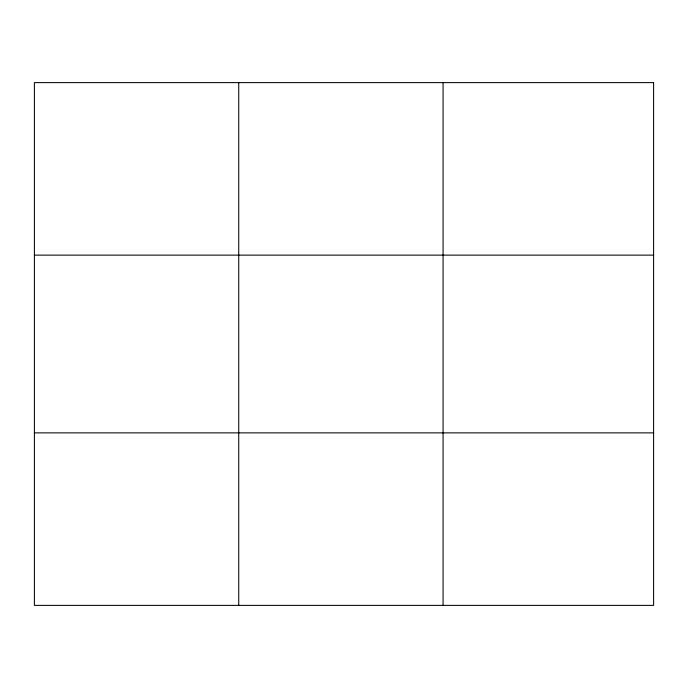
<?xml version="1.0" encoding="UTF-8"?>
<svg xmlns="http://www.w3.org/2000/svg" width="688" height="688" viewBox="0 0 688 688"><rect width="100%" height="100%" fill="white"/><g stroke="black" fill="none" stroke-linecap="round" stroke-linejoin="round"><path stroke-width="1.03" d="M238.736 605.38L238.736 82.62M443.072 605.38L443.072 82.62M34.4 255.128L653.6 255.128M34.4 432.872L653.6 432.872M653.6 82.62L653.6 605.38L34.4 605.38L34.4 82.62L653.6 82.62"/></g></svg>
